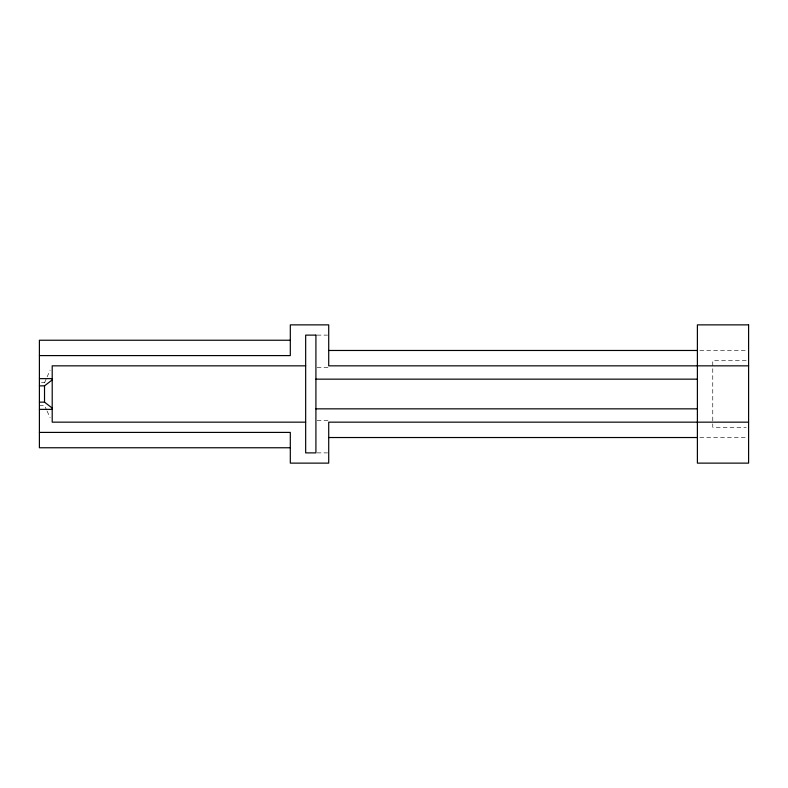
<?xml version="1.0" encoding="UTF-8"?>
<svg xmlns="http://www.w3.org/2000/svg" width="788" height="788" viewBox="0 0 788 788"><rect width="100%" height="100%" fill="white"/><g stroke="black" fill="none" stroke-linecap="round" stroke-linejoin="round"><path stroke-width="0.59" stroke-dasharray="3.94 2.96" d="M44.522 382.869L46.571 378.043M47.083 376.93L50.156 370.271M317.071 335.117L327.552 335.117M699.833 350.473L747.379 350.473M746.206 360.717L712.756 360.717L712.756 427.283L746.206 427.283M317.14 367.375L328.202 367.375M41.449 382.476L44.522 382.476M39.4 405.524L44.522 405.524L46.571 409.957M317.14 420.625L328.202 420.625M699.833 437.527L747.379 437.527M317.071 452.883L327.552 452.883M47.083 411.07L50.156 417.729"/><path stroke-width="1.18" d="M39.4 385.854L44.522 385.854L52.205 379.914M290.309 340.239L39.4 340.239L39.4 447.761L290.309 447.761M328.714 350.473L697.39 350.473M39.4 355.595L290.309 355.595L290.309 324.873L328.714 324.873L328.714 365.839L748.6 365.839M305.665 365.839L52.205 365.839L52.205 422.161L305.665 422.161M39.4 378.634L52.205 378.634M315.909 379.156L697.39 379.156M39.4 402.146L44.522 402.146L52.205 408.086M315.909 408.844L697.39 408.844M39.4 409.366L52.205 409.366M748.6 422.161L328.714 422.161L328.714 463.127L290.309 463.127L290.309 432.405L39.4 432.405M328.714 437.527L697.39 437.527M44.522 385.854L44.522 402.146M748.6 324.873L697.39 324.873L697.39 463.127L748.6 463.127L748.6 324.873M315.909 335.117L305.665 335.117L305.665 452.883L315.909 452.883L315.909 335.117"/></g></svg>
